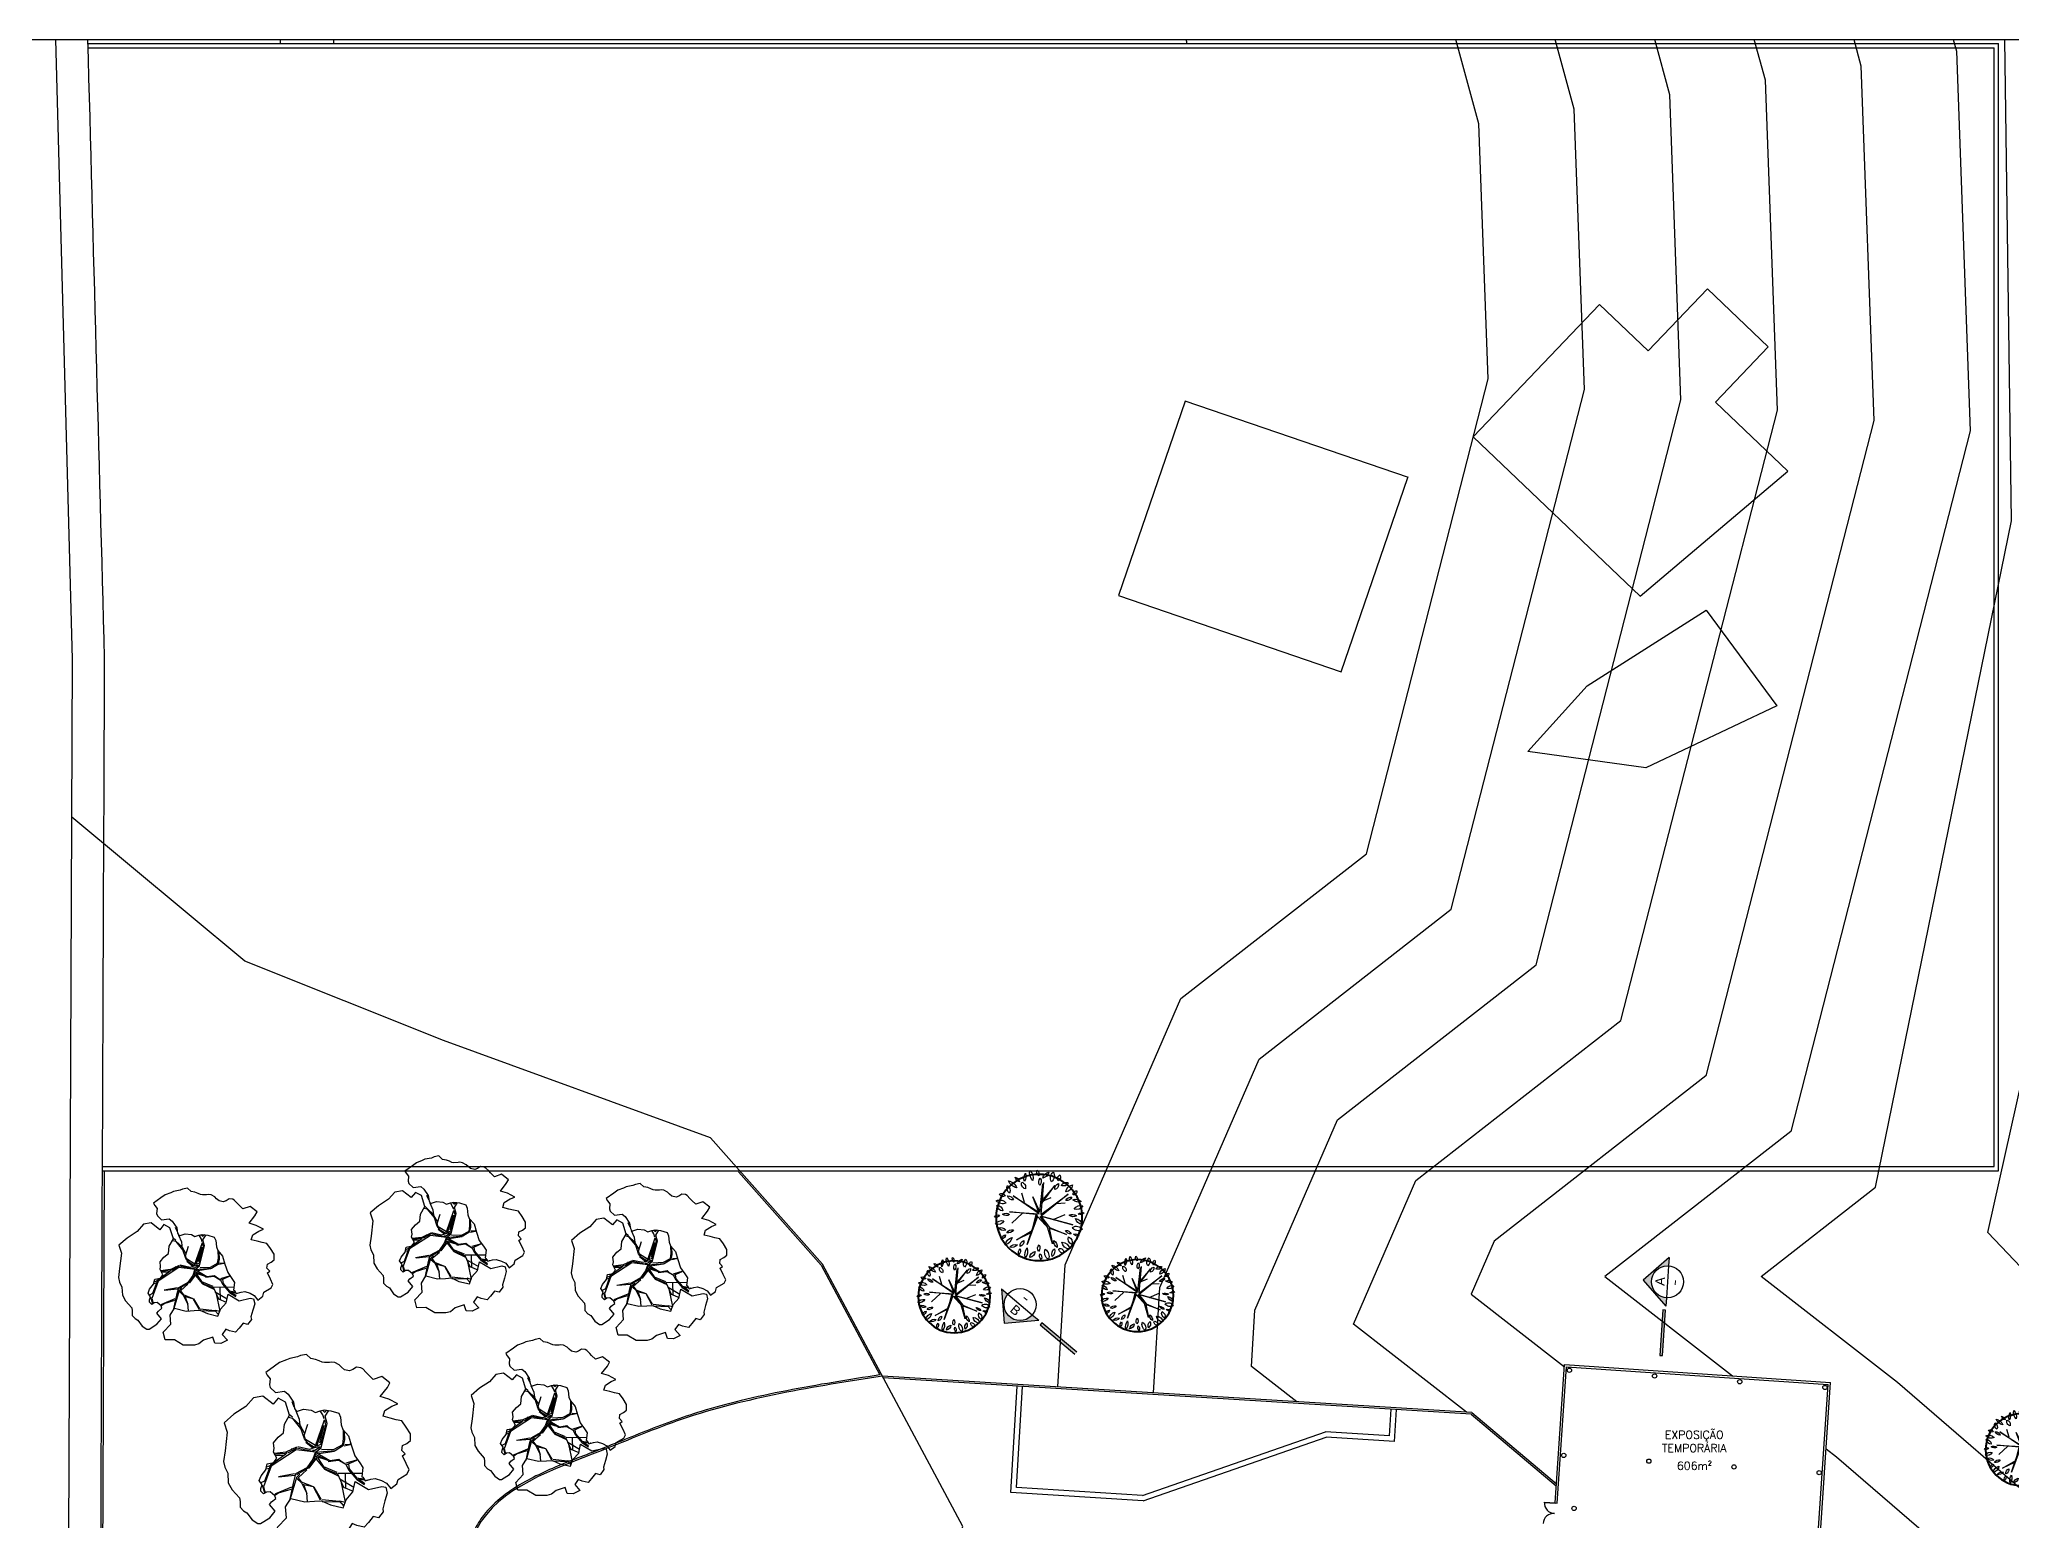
# Model space of a CAD drawing. Header units: millimetres. Extents: x 55520 to 96084, y -58491 to -49645.
# Drawn here: x 56647.5 to 56832.4, y -57913.6 to -57774.8 of the extents above; entities that cross this region are included whole.
import ezdxf
from ezdxf.enums import TextEntityAlignment as Align

# ---------------------------------------------------------------- set-up
doc = ezdxf.new("R2010")
doc.units = ezdxf.units.MM
for name, color, linetype in [('Alvenaria Corte', 30, 'Continuous'), ('Alvenaria Vista', 40, 'Continuous'), ('ARQ-COTAS', 1, 'Continuous'), ('ARQ-SÍMBOLOS', 2, 'Continuous'), ('ARQ-TEXTO2', 2, 'Continuous'), ('ARQ-TEXTO3', 3, 'Continuous'), ('ARQ-TEXTO4', 4, 'Continuous'), ('Cinza', 9, 'Continuous'), ('Curvas de Nível', 10, 'Continuous'), ('Esquadrias', 241, 'Continuous'), ('Limite Terreno', 20, 'Continuous'), ('Linha Fina', 100, 'Continuous'), ('Pilares', 181, 'Continuous'), ('Árvores Existentes', 114, 'Continuous')]:
    doc.layers.add(name, color=color, linetype=linetype)
doc.styles.add('arial', font='arial.ttf')
doc.styles.add('ROMANS', font='romans.shx')

# ---------------------------------------------------------------- blocks, each defined once
blk = doc.blocks.new('ARBOL')
at = {"color": 0, "linetype": 'ByBlock'}
for p, q in [((-1.375, 4.169), (-1.336, 4.042)), ((-1.336, 4.131), (-1.358, 4.18)), ((-1.336, 4.042), (-1.347, 3.661)), ((-1.302, 3.638), (-1.336, 4.131)), ((-1.034, 4.388), (-1.216, 4.399)), ((-0.978, 4.411), (-1.203, 4.42)), ((-0.543, 3.996), (-1.034, 4.388)), ((-0.889, 4.31), (-0.907, 4.428)), ((-0.509, 4.007), (-0.889, 4.31)), ((-0.587, 4.074), (-0.58, 4.163)), ((-0.33, 3.169), (-0.543, 3.996)), ((-0.52, 4.03), (-0.529, 4.132)), ((-0.353, 3.494), (-0.509, 4.007)), ((-1.203, 3.549), (-1.65, 3.817)), ((-1.079, 3.416), (-1.604, 3.774)), ((-1.113, 3.416), (-1.269, 3.327)), ((-0.978, 3.405), (-1.203, 3.549)), ((-1.022, 3.292), (-1.079, 3.416)), ((-1.013, 3.448), (-0.912, 3.884)), ((-0.933, 3.013), (-1.013, 3.393)), ((-0.912, 3.047), (-0.978, 3.405)), ((-0.967, 3.437), (-0.9, 3.895)), ((-0.364, 3.572), (-0.3, 3.784)), ((-0.298, 3.448), (-0.353, 3.494)), ((-0.286, 3.136), (-0.341, 3.437)), ((-0.33, 3.505), (-0.263, 3.774)), ((-0.298, 3.471), (-0.236, 3.794)), ((-0.263, 3.136), (-0.298, 3.448)), ((-1.961, 2.935), (-2.139, 2.455)), ((-1.905, 2.924), (-2.117, 2.466)), ((-1.48, 3.047), (-1.906, 2.969)), ((-1.893, 2.935), (-1.502, 3.024)), ((-1.593, 3.281), (-1.837, 3.338)), ((-1.357, 3.282), (-1.614, 3.282)), ((-1.269, 3.327), (-1.593, 3.281)), ((-1.246, 3.327), (-1.48, 3.047)), ((-1.313, 3.315), (-1.48, 3.047)), ((-1.102, 3.37), (-1.246, 3.327)), ((-1.102, 3.37), (-0.967, 3.058)), ((-0.721, 2.678), (-0.944, 2.991)), ((-0.744, 2.756), (-0.933, 3.013)), ((-0.733, 2.802), (-0.912, 3.047)), ((-0.567, 2.667), (-0.33, 3.169)), ((-0.567, 2.667), (-0.286, 3.136)), ((-0.442, 2.802), (-0.263, 3.102)), ((-0.441, 2.701), (-0.218, 2.846)), ((-0.385, 2.611), (-0.129, 2.824)), ((-0.262, 2.79), (-0.106, 2.846)), ((-0.129, 2.824), (-0.017, 2.824)), ((-0.106, 2.846), (0.24, 2.846)), ((-0.017, 2.824), (0.262, 2.622)), ((0.05, 2.79), (0.285, 2.835)), ((0.207, 2.846), (0.553, 2.98)), ((0.24, 2.846), (0.464, 2.801)), ((0.33, 2.846), (0.565, 2.98)), ((0.464, 2.801), (0.72, 2.822)), ((0.553, 2.98), (0.619, 3.091)), ((0.587, 2.98), (0.695, 3.036)), ((0.848, 2.833), (1.011, 2.846)), ((-2.117, 2.466), (-2.284, 2.39)), ((-2.106, 2.444), (-2.191, 2.315)), ((-1.581, 2.242), (-2.191, 2.315)), ((-1.357, 2.265), (-1.77, 2.22)), ((-1.112, 2.578), (-1.413, 2.265)), ((-1.101, 2.567), (-1.357, 2.265)), ((-1.313, 2.265), (-1.044, 2.578)), ((-0.765, 2.712), (-1.112, 2.578)), ((-0.732, 2.667), (-1.101, 2.567)), ((-0.933, 2.41), (-0.989, 2.119)), ((-0.921, 2.354), (-0.966, 2.097)), ((-0.567, 2.667), (-0.921, 2.354)), ((-0.91, 2.399), (-0.687, 2.701)), ((-0.631, 2.678), (-0.91, 2.399)), ((-0.554, 2.666), (-0.744, 2.756)), ((-0.554, 2.666), (-0.733, 2.802)), ((-0.631, 2.589), (-0.709, 2.142)), ((-0.567, 2.667), (-0.698, 2.119)), ((-0.553, 2.477), (-0.653, 2.13)), ((-0.567, 2.667), (-0.497, 2.476)), ((-0.486, 2.733), (-0.509, 2.666)), ((-0.509, 2.666), (-0.465, 2.488)), ((-0.497, 2.476), (0.105, 2.096)), ((-0.465, 2.488), (-0.442, 2.666)), ((-0.442, 2.666), (-0.442, 2.802)), ((-0.43, 2.656), (-0.262, 2.79)), ((-0.419, 2.632), (0.229, 2.13)), ((-0.419, 2.577), (0.083, 2.197)), ((-0.408, 2.465), (-0.419, 2.577)), ((0.071, 2.153), (-0.408, 2.465)), ((0.083, 2.197), (-0.353, 2.476)), ((-1.77, 2.22), (-1.968, 2.002)), ((-1.681, 1.796), (-1.893, 1.628)), ((-1.871, 1.616), (-1.681, 1.751)), ((-1.514, 2.251), (-1.864, 1.941)), ((-1.825, 2.171), (-1.406, 2.041)), ((-1.681, 1.751), (-1.762, 1.589)), ((-1.636, 1.784), (-1.725, 1.6)), ((-1.346, 1.93), (-1.681, 1.796)), ((-1.324, 1.907), (-1.636, 1.784)), ((-1.335, 2.253), (-1.56, 1.588)), ((-1.167, 1.952), (-1.346, 1.93)), ((-1.19, 1.885), (-1.324, 1.907)), ((-1.19, 1.952), (-1.156, 1.616)), ((-0.989, 2.119), (-1.167, 1.963)), ((-1.044, 2.053), (-1.167, 1.952)), ((-1.156, 1.592), (-1.145, 1.941)), ((-0.966, 2.097), (-1.044, 2.053)), ((-0.698, 2.119), (-0.631, 1.84)), ((-0.653, 1.829), (-0.676, 1.661)), ((-0.62, 1.796), (-0.664, 1.673)), ((-0.653, 2.13), (-0.609, 1.862)), ((-0.631, 1.84), (-0.497, 1.762)), ((-0.609, 1.862), (-0.452, 1.784)), ((-0.497, 1.762), (-0.257, 1.692)), ((-0.452, 1.784), (-0.214, 1.71)), ((0.229, 2.13), (0.071, 2.153)), ((0.105, 2.096), (0.318, 2.084)), ((0.261, 2.13), (0.374, 2.13)), ((0.318, 2.084), (0.443, 1.93)), ((0.374, 2.13), (0.51, 2.162)), ((0.429, 2.063), (0.469, 1.983)), ((0.44, 2.063), (0.504, 2.095)), ((-1.795, 1.523), (-1.793, 1.527)), ((-0.676, 1.661), (-0.671, 1.632)), ((-0.664, 1.673), (-0.653, 1.631))]:
    blk.add_line(p, q, dxfattribs=at)
for p, q in [((-0.272, 3.281), (-0.266, 3.278)), ((-0.266, 3.278), (-0.257, 3.276))]:
    blk.add_line(p, q)
at = {"color": 0, "linetype": 'ByBlock', "flags": 128}
for points in [[(-2.006, 4.806), (-1.93, 4.502), (-1.803, 4.292), (-1.567, 4.384), (-1.517, 4.308), (-1.466, 4.165), (-1.382, 4.165), (-1.23, 4.258), (-1.205, 4.359), (-1.23, 4.452), (-1.129, 4.502), (-1.061, 4.477), (-0.969, 4.41), (-0.825, 4.452), (-0.715, 4.359), (-0.597, 4.174), (-0.446, 4.081), (-0.471, 3.887), (-0.386, 3.769), (-0.184, 3.803), (-0.091, 3.752), (0.069, 3.719), (0.179, 3.542), (0.246, 3.356), (0.474, 3.255), (0.668, 3.036), (1.064, 3.028), (1.233, 3.188), (1.115, 3.382), (1.427, 3.592), (1.469, 3.853), (1.301, 4.14), (1.199, 4.536), (1.056, 4.881), (0.769, 4.881), (0.288, 5.109), (0.01, 5.244), (-0.15, 5.261), (-0.344, 5.235), (-0.614, 5.311), (-0.833, 5.269), (-1.12, 5.143), (-1.222, 5.16), (-1.373, 5.21), (-1.508, 5.151), (-1.593, 5.075), (-1.829, 4.999), (-1.981, 4.881), (-2.006, 4.806)], [(-2.06, 1.565), (-2.097, 1.177), (-2.157, 1.08), (-2.327, 1.092), (-2.521, 1.226), (-2.715, 1.359), (-2.8, 1.371), (-2.922, 1.553), (-2.837, 1.686), (-2.958, 1.868), (-3.043, 2.025), (-2.934, 2.207), (-2.837, 2.316), (-2.97, 2.486), (-3.213, 2.377), (-3.249, 2.631), (-3.176, 2.825), (-2.958, 2.825), (-2.958, 3.153), (-3.031, 3.346), (-3.019, 3.504), (-2.897, 3.868), (-2.631, 4.098), (-2.533, 4.401), (-2.255, 4.377), (-2.085, 4.049), (-1.781, 3.977), (-1.599, 3.759), (-1.818, 3.407), (-1.89, 3.141), (-1.939, 2.947), (-2.133, 2.741), (-2.327, 2.425), (-2.133, 2.268), (-1.987, 2.013), (-1.721, 1.856), (-2.06, 1.565)], [(-1.677, 1.613), (-1.791, 1.581), (-1.802, 1.415), (-1.823, 1.29), (-1.937, 1.134), (-2.052, 1.02), (-2.239, 0.957), (-2.166, 0.749), (-2.052, 0.676), (-1.989, 0.385), (-1.896, 0.291), (-1.698, 0.312), (-1.458, 0.343), (-1.427, 0.25), (-1.302, 0.312), (-1.177, 0.25), (-1.156, 0.114), (-1.114, -0.01), (-0.927, -0.073), (-0.708, -0.021), (-0.5, 0.042), (-0.417, 0.187), (-0.323, 0.333), (-0.208, 0.51), (-0.063, 0.406), (-0.01, 0.177), (0, 0), (0.208, 0.198), (0.354, 0.406), (0.531, 0.135), (0.635, 0.021), (0.885, 0.187), (0.885, 0.447), (1.052, 0.531), (1.135, 0.572), (1.26, 0.635), (1.312, 0.676), (1.364, 0.791), (1.333, 0.905), (1.333, 1.009), (1.406, 1.134), (1.5, 1.196), (1.583, 1.238), (1.687, 1.332), (1.729, 1.415), (1.74, 1.477), (1.781, 1.613), (1.812, 1.675), (1.875, 1.737), (1.948, 1.831), (2.01, 1.945), (2.166, 2.029), (2.187, 2.195), (2.177, 2.289), (2.208, 2.518), (2.198, 2.622), (2.187, 2.83), (2.135, 2.996), (2.041, 3.298), (1.958, 3.277), (1.833, 3.236), (1.677, 3.308), (1.594, 3.308), (1.416, 3.215), (1.364, 2.955), (1.25, 2.882), (0.989, 2.809), (0.802, 2.84), (0.708, 2.819), (0.708, 2.601), (0.614, 2.403), (0.51, 2.31), (0.51, 2.164), (0.5, 2.05), (0.417, 1.873), (0.281, 1.685), (0.156, 1.675), (-0.063, 1.727), (-0.198, 1.717), (-0.427, 1.623), (-0.719, 1.633), (-1.021, 1.633), (-1.26, 1.561), (-1.416, 1.519), (-1.656, 1.633), (-1.677, 1.613)]]:
    blk.add_lwpolyline(points, dxfattribs=at)
blk = doc.blocks.new('tree 17')
at = {"color": 0, "linetype": 'ByBlock'}
for p, q in [((-0.08, 0.15), (-1.51, 1.22)), ((-1.51, 1.22), (-0.1, 0.07)), ((-0.15, 0.77), (-0.81, 1.66)), ((-0.81, 1.66), (-0.08, 0.82)), ((-0.08, 0.82), (-0.62, 1.04)), ((-0.22, 1.81), (-0.08, 0.15)), ((-0.03, 0.27), (-0.18, 1.75)), ((-0.18, 1.75), (-0.15, 0.77)), ((0.33, 1.07), (-0.03, 0.27)), ((0, 0.19), (1.35, 1.12)), ((1.35, 1.12), (0.02, 0.27)), ((0.02, 0.27), (0.33, 1.07)), ((0.77, 0.78), (0.91, 1.26)), ((-0.1, 0.07), (-1.74, -0.38)), ((-1.74, -0.38), (-0.08, 0.07)), ((-0.89, 0.73), (-1.34, 0.76)), ((-0.72, -0.11), (-1.34, 0.15)), ((-0.08, 0.07), (-0.54, -0.51)), ((-0.43, -0.5), (-0.05, 0.06)), ((-0.05, 0.06), (-0.33, -0.4)), ((-0.33, -0.4), (0.08, 0.06)), ((1.54, 0.29), (0, 0.19)), ((0.08, 0.06), (0.63, -1.4)), ((0.63, -1.4), (0.1, 0.14)), ((0.1, 0.14), (0.44, -0.79)), ((0.15, 0.15), (1.54, 0.29)), ((0.36, -0.68), (0.15, 0.15)), ((0.86, 0.22), (1.42, -0.3)), ((-0.54, -0.51), (-1.41, -0.88)), ((-1.41, -0.88), (-0.51, -0.55)), ((-0.69, -1.37), (-0.43, -0.5)), ((-0.51, -0.55), (-0.69, -1.37)), ((1.18, -1.16), (0.36, -0.68)), ((0.44, -0.79), (1.18, -1.16))]:
    blk.add_line(p, q, dxfattribs=at)
for points in [[(-1.07, 2.21, 0.45154), (-0.99, 1.9)], [(-0.99, 1.9, 0.45154), (-1.07, 2.21)], [(-0.73, 2.36, 0.375302), (-0.64, 1.85)], [(-0.64, 1.85, 0.375302), (-0.73, 2.36)], [(-0.19, 2.05, 0.30277), (-0.5, 2.35)], [(-0.5, 2.35, 0.30277), (-0.19, 2.05)], [(0.11, 2.46, 0.350689), (0.02, 2.17)], [(0.02, 2.17, 0.350689), (0.11, 2.46)], [(0.48, 2.44, 0.27027), (0.33, 1.92)], [(0.33, 1.92, 0.27027), (0.48, 2.44)], [(0.71, 2.31, 0.218613), (0.77, 1.87)], [(0.77, 1.87, 0.218613), (0.71, 2.31)], [(1.25, 2.09, 0.288468), (1.02, 1.85)], [(1.02, 1.85, 0.288468), (1.25, 2.09)], [(-1.95, 1.39, 0.525994), (-1.77, 1.17)], [(-1.77, 1.17, 0.525994), (-1.95, 1.39)], [(-1.39, 1.33, 0.363335), (-1.73, 1.69)], [(-1.73, 1.69, 0.363335), (-1.39, 1.33)], [(-1.7, 1.06, 0.343163), (-1.38, 0.88)], [(-1.38, 0.88, 0.343163), (-1.7, 1.06)], [(-1.15, 1.67, 0.420523), (-1.52, 1.79)], [(-1.52, 1.79, 0.420523), (-1.15, 1.67)], [(-1.01, 1.76, 0.408258), (-0.81, 1.45)], [(-0.81, 1.45, 0.408258), (-1.01, 1.76)], [(-0.05, 2.05, 0.340953), (-0.03, 1.67)], [(-0.03, 1.67, 0.340953), (-0.05, 2.05)], [(0.91, 1.84, 0.440076), (0.72, 1.49)], [(0.72, 1.49, 0.440076), (0.91, 1.84)], [(1.59, 1.9, 0.268637), (1.17, 1.54)], [(1.17, 1.54, 0.268637), (1.59, 1.9)], [(1.65, 1.12, 0.341117), (1.33, 0.91)], [(1.33, 0.91, 0.341117), (1.65, 1.12)], [(1.65, 1.67, 0.386862), (1.54, 1.27)], [(1.54, 1.27, 0.386862), (1.65, 1.67)], [(2.07, 1.22, 0.443589), (1.77, 1.12)], [(1.77, 1.12, 0.443589), (2.07, 1.22)], [(-2.02, 0.17, 0.288328), (-2.33, 0.24)], [(-2.33, 0.24, 0.288328), (-2.02, 0.17)], [(-1.82, 0.44, 0.362144), (-2.27, 0.6)], [(-2.27, 0.6, 0.362144), (-1.82, 0.44)], [(-1.75, 0.92, 0.295875), (-2.18, 0.83)], [(-2.18, 0.83, 0.295875), (-1.75, 0.92)], [(-1.56, 0.12, 0.309468), (-1.93, 0.08)], [(-1.93, 0.08, 0.309468), (-1.56, 0.12)], [(1.9, 0.18, 0.326555), (1.54, 0.15)], [(1.54, 0.15, 0.326555), (1.9, 0.18)], [(2.23, 0.87, 0.343561), (1.71, 0.75)], [(1.71, 0.75, 0.343561), (2.23, 0.87)], [(2.2, 0.63, 0.38021), (1.89, 0.35)], [(1.89, 0.35, 0.38021), (2.2, 0.63)], [(2.32, 0.02, 0.383832), (2.06, 0.12)], [(2.06, 0.12, 0.383832), (2.32, 0.02)], [(-1.89, -0.05, 0.289447), (-2.23, -0.37)], [(-2.23, -0.37, 0.289447), (-1.89, -0.05)], [(-1.73, -0.51, 0.447347), (-2.23, -0.63)], [(-2.23, -0.63, 0.447347), (-1.73, -0.51)], [(-1.78, -0.86, 0.306984), (-2.08, -0.95)], [(-2.08, -0.95, 0.306984), (-1.78, -0.86)], [(-1.53, -1, 0.414115), (-1.69, -1.4)], [(-1.69, -1.4, 0.414115), (-1.53, -1)], [(-1.37, -0.67, 0.315606), (-1.66, -0.85)], [(-1.66, -0.85, 0.315606), (-1.37, -0.67)], [(1.68, -0.79, 0.340003), (1.34, -0.64)], [(1.34, -0.64, 0.340003), (1.68, -0.79)], [(2.13, -0.53, 0.317134), (1.74, -0.65)], [(1.74, -0.65, 0.317134), (2.13, -0.53)], [(1.75, -0.9, 0.40592), (1.94, -1.11)], [(1.94, -1.11, 0.40592), (1.75, -0.9)], [(2.27, -0.35, 0.351781), (1.83, -0.17)], [(1.83, -0.17, 0.351781), (2.27, -0.35)], [(-1.18, -1.28, 0.365918), (-1.58, -1.64)], [(-1.58, -1.64, 0.365918), (-1.18, -1.28)], [(-1.03, -1.61, 0.559657), (-1.26, -1.84)], [(-1.26, -1.84, 0.559657), (-1.03, -1.61)], [(-0.76, -1.19, 0.285981), (-0.93, -1.55)], [(-0.93, -1.55, 0.285981), (-0.76, -1.19)], [(-0.79, -1.62, 0.321275), (-0.68, -2.02)], [(-0.68, -2.02, 0.321275), (-0.79, -1.62)], [(-0.31, -1.65, 0.362047), (-0.48, -2.17)], [(-0.48, -2.17, 0.362047), (-0.31, -1.65)], [(-0.04, -1.88, 0.345907), (-0.11, -2.18)], [(-0.11, -2.18, 0.345907), (-0.04, -1.88)], [(0.01, -1.41, 0.328832), (0.04, -1.76)], [(0.04, -1.76, 0.328832), (0.01, -1.41)], [(0.21, -1.77, 0.339938), (0.49, -2.07)], [(0.49, -2.07, 0.339938), (0.21, -1.77)], [(0.62, -1.58, 0.235997), (0.72, -2.09)], [(0.72, -2.09, 0.235997), (0.62, -1.58)], [(0.79, -1.2, 0.368927), (0.99, -1.5)], [(0.99, -1.5, 0.368927), (0.79, -1.2)], [(0.99, -1.63, 0.337084), (1.06, -1.92)], [(1.06, -1.92, 0.337084), (0.99, -1.63)], [(1.53, -1.54, 0.303563), (1.13, -1.41)], [(1.13, -1.41, 0.303563), (1.53, -1.54)], [(1.76, -1.42, 0.316942), (1.41, -1.03)], [(1.41, -1.03, 0.316942), (1.76, -1.42)]]:
    blk.add_lwpolyline(points, format="xyb")
at = {"lineweight": 40}
blk.add_circle((0, 0), 2.24, dxfattribs=at)

msp = doc.modelspace()

# ---------------------------------------------------------------- hatches: boundary and pattern name
at = {"layer": 'ARQ-SÍMBOLOS'}
h = msp.add_hatch(color=256, dxfattribs=at)
h.dxf.hatch_style = 1
h.paths.add_polyline_path([(56797.874, -57891.035), (56800.31, -57888.906), (56800.257, -57889.692, 1), (56800.056, -57892.685), (56800.003, -57893.471)])
h = msp.add_hatch(color=256, dxfattribs=at)
h.dxf.hatch_style = 1
h.paths.add_polyline_path([(56737.989, -57895.08), (56737.712, -57891.856), (56738.315, -57892.363, 1), (56740.61, -57894.295), (56741.213, -57894.802)])
at = {"layer": 'ARQ-SÍMBOLOS', "ltscale": 0.1}
for points in [[(56799.728, -57893.822), (56799.441, -57898.093), (56799.69, -57898.11), (56799.978, -57893.839)], [(56741.334, -57895.231), (56744.61, -57897.987), (56744.771, -57897.795), (56741.495, -57895.039)]]:
    msp.add_hatch(color=256, dxfattribs=at).paths.add_polyline_path(points)

# ---------------------------------------------------------------- linework, layer by layer
at = {"layer": 'Alvenaria Corte'}
for p, q in [((56652.098, -57775.15), (56831.164, -57775.15)), ((56831.164, -57880.78), (56831.164, -57775.15)), ((56652.109, -57775.55), (56830.764, -57775.55)), ((56830.764, -57880.38), (56830.764, -57775.55)), ((56653.452, -57880.78), (56831.164, -57880.78)), ((56653.453, -57880.38), (56830.764, -57880.38)), ((56789.622, -57911.915), (56790.496, -57898.95)), ((56789.821, -57911.929), (56790.682, -57899.163)), ((56790.496, -57898.95), (56815.439, -57900.631)), ((56790.682, -57899.163), (56815.226, -57900.817)), ((56812.886, -57935.538), (56815.226, -57900.817)), ((56813.086, -57935.552), (56815.439, -57900.631)), ((56789.622, -57911.915), (56789.821, -57911.929))]:
    msp.add_line(p, q, dxfattribs=at)
at = {"layer": 'Alvenaria Vista'}
for p, q in [((56781.808, -57903.456), (56726.559, -57900.028)), ((56726.643, -57900.183), (56726.559, -57900.028)), ((56781.808, -57903.456), (56789.742, -57910.13))]:
    msp.add_line(p, q, dxfattribs=at)
at = {"layer": 'Alvenaria Vista', "color": 1}
for p, q in [((56738.589, -57910.944), (56739.208, -57900.963)), ((56739.119, -57910.476), (56739.707, -57900.994)), ((56774.109, -57905.633), (56774.264, -57903.138)), ((56774.577, -57906.163), (56774.763, -57903.169)), ((56750.926, -57911.208), (56768.091, -57905.26)), ((56750.995, -57911.713), (56768.16, -57905.765)), ((56774.109, -57905.633), (56768.091, -57905.26)), ((56774.577, -57906.163), (56768.16, -57905.765)), ((56750.995, -57911.713), (56738.589, -57910.944)), ((56750.926, -57911.208), (56739.119, -57910.476))]:
    msp.add_line(p, q, dxfattribs=at)
at = {"layer": 'Alvenaria Vista'}
msp.add_open_spline([(56935.313, -57988.359), (56871.727, -58002.475), (56808.141, -58016.592), (56744.555, -58030.709), (56734.303, -58031.635), (56724.051, -58032.562), (56713.8, -58033.488), (56701.406, -58031.249), (56689.013, -58029.01), (56676.619, -58026.771), (56668.724, -58019.114), (56660.828, -58011.458), (56652.932, -58003.802), (56653.173, -57946.801), (56653.413, -57889.801), (56653.654, -57832.8), (56653.132, -57813.458), (56652.61, -57794.116), (56652.088, -57774.774)], degree=3, knots=[20.3224163, 20.3224163, 20.3224163, 20.3224163, 21.3053757, 21.3053757, 21.3053757, 22.3053757, 22.3053757, 22.3053757, 23.3053757, 23.3053757, 23.3053757, 24.3053757, 24.3053757, 24.3053757, 25.3053757, 25.3053757, 25.3053757, 25.5933686, 25.5933686, 25.5933686, 25.5933686], dxfattribs=at)
at = {"layer": 'ARQ-COTAS'}
msp.add_lwpolyline([(56501.347, -57774.774), (56935.313, -57774.774), (56935.313, -58100.658), (56501.347, -58100.658)], close=True, dxfattribs=at)
at = {"layer": 'ARQ-SÍMBOLOS'}
for p, q in [((56734.231, -57889.254), (56734.392, -57889.063)), ((56800.31, -57888.906), (56800.257, -57889.692)), ((56737.712, -57891.856), (56738.315, -57892.363)), ((56737.712, -57891.856), (56737.989, -57895.08)), ((56800.056, -57892.685), (56800.003, -57893.471)), ((56737.989, -57895.08), (56741.213, -57894.802)), ((56740.61, -57894.295), (56741.213, -57894.802)), ((56741.495, -57895.039), (56741.334, -57895.231)), ((56741.334, -57895.231), (56744.61, -57897.987)), ((56744.771, -57897.795), (56741.495, -57895.039))]:
    msp.add_line(p, q, dxfattribs=at)
at = {"layer": 'ARQ-SÍMBOLOS', "color": 4}
for p, q in [((56800.257, -57889.692), (56800.056, -57892.685)), ((56738.315, -57892.363), (56740.61, -57894.295))]:
    msp.add_line(p, q, dxfattribs=at)
at = {"layer": 'ARQ-SÍMBOLOS'}
msp.add_lwpolyline([(56800.31, -57888.906), (56797.874, -57891.035), (56800.003, -57893.471)], dxfattribs=at)
msp.add_lwpolyline([(56799.728, -57893.822), (56799.441, -57898.093), (56799.69, -57898.11), (56799.978, -57893.839)], close=True, dxfattribs=at)
for centre in [(56800.156, -57891.189), (56739.462, -57893.329)]:
    msp.add_circle(centre, 1.5, dxfattribs=at)
at = {"layer": 'Cinza'}
msp.add_line((56653.602, -57880.78), (56653.181, -57980.288), dxfattribs=at)
for points in [[(56670.094, -57774.774), (56670.105, -57775.15)], [(56675.096, -57774.774), (56675.106, -57775.15)], [(56811.444, -57815.239), (56804.66, -57808.771), (56809.603, -57803.586), (56803.889, -57798.139), (56798.338, -57803.962), (56793.768, -57799.605), (56781.937, -57812.016), (56797.603, -57826.951), (56811.444, -57815.239)], [(56775.866, -57815.827), (56754.931, -57808.658), (56748.687, -57826.892), (56769.572, -57834.044), (56775.809, -57815.827)], [(56810.393, -57837.213), (56798.115, -57843.038), (56787.056, -57841.488), (56792.628, -57835.347), (56803.773, -57828.246), (56810.393, -57837.213)], [(56713.062, -57880.879), (56720.823, -57889.634), (56726.327, -57899.913)]]:
    msp.add_lwpolyline(points, dxfattribs=at)
msp.add_open_spline([(56755.029, -57774.774), (56755.048, -57774.9), (56755.067, -57775.025), (56755.087, -57775.15)], degree=3, dxfattribs=at)
for points, knots in [([(56726.559, -57900.028), (56720.143, -57901.037), (56710.994, -57902.475), (56698.762, -57907.745), (56685.577, -57912.171), (56688.667, -57929.891), (56673.489, -57929.632), (56662.21, -57953.095), (56676.584, -57959.623), (56679.256, -57961.034)], [0, 0, 0, 0, 19.1850764, 27.3542098, 41.0970249, 54.4041033, 68.8708062, 82.4485553, 99.5877269, 99.5877269, 99.5877269, 99.5877269]), ([(56726.327, -57899.913), (56723.402, -57900.373), (56720.477, -57900.835), (56716.156, -57901.678), (56714.727, -57901.984), (56712.05, -57902.634), (56710.8, -57902.971), (56708.63, -57903.631), (56707.703, -57903.94), (56705.87, -57904.605), (56704.96, -57904.958), (56703.174, -57905.668), (56702.299, -57906.023), (56700.729, -57906.65), (56700.041, -57906.92), (56698.639, -57907.461), (56697.926, -57907.734), (56695.797, -57908.585), (56694.388, -57909.194), (56692.344, -57910.331), (56691.628, -57910.789), (56690.296, -57911.832), (56689.685, -57912.422), (56688.834, -57913.521), (56688.539, -57913.991), (56688.053, -57914.998), (56687.86, -57915.532), (56687.388, -57917.194), (56687.217, -57918.382), (56686.902, -57921.215), (56686.794, -57922.858), (56686.365, -57924.842), (56686.207, -57925.38), (56685.841, -57926.228), (56685.654, -57926.561), (56685.208, -57927.159), (56684.95, -57927.427), (56683.767, -57928.435), (56682.572, -57928.974), (56679.867, -57930.072), (56678.359, -57930.632), (56675.976, -57931.922), (56675.104, -57932.479), (56672.569, -57934.548), (56670.994, -57936.491), (56668.514, -57940.853), (56667.607, -57943.269), (56667.123, -57946.505), (56667.073, -57947.402), (56667.164, -57948.96), (56667.272, -57949.633), (56667.621, -57950.914), (56667.86, -57951.525), (56668.729, -57953.27), (56669.513, -57954.316), (56672.537, -57957.497), (56675.279, -57959.111), (56677.994, -57960.556), (56678.607, -57960.864), (56679.073, -57961.108)], [0.2079391, 0.2079391, 0.2079391, 0.2079391, 8.9537981, 8.9537981, 13.3310536, 13.3310536, 17.2501046, 17.2501046, 20.2343585, 20.2343585, 23.2186124, 23.2186124, 26.0389094, 26.0389094, 28.1587936, 28.1587936, 30.2786779, 30.2786779, 34.5184465, 34.5184465, 37.0140288, 37.0140288, 39.6345012, 39.6345012, 41.3705687, 41.3705687, 43.1066363, 43.1066363, 46.5787715, 46.5787715, 51.4068916, 51.4068916, 53.3882687, 53.3882687, 54.8995801, 54.8995801, 56.4108915, 56.4108915, 61.1178948, 61.1178948, 65.8248981, 65.8248981, 68.5302271, 68.5302271, 73.9408853, 73.9408853, 79.3515435, 79.3515435, 81.4745317, 81.4745317, 83.1831094, 83.1831094, 84.8916872, 84.8916872, 88.3088427, 88.3088427, 96.5013496, 96.5013496, 99.3513561, 99.3513561, 99.3513561, 99.3513561])]:
    msp.add_open_spline(points, degree=3, knots=knots, dxfattribs=at)
at = {"layer": 'Curvas de Nível'}
for points in [[(56742.993, -57901.047), (56743.687, -57889.6), (56754.548, -57864.643), (56771.924, -57851.08), (56783.327, -57806.591), (56782.458, -57782.682), (56780.309, -57774.774)], [(56729.935, -57928.521), (56734.115, -57914.137), (56720.947, -57889.548), (56710.456, -57877.713), (56685.413, -57868.583), (56666.799, -57861.144), (56650.595, -57847.652)]]:
    msp.add_lwpolyline(points, dxfattribs=at)
at = {"layer": 'Curvas de Nível', "color": 251}
for points in [[(56751.976, -57901.605), (56752.575, -57891.733), (56761.888, -57870.331), (56779.88, -57856.287), (56792.368, -57807.565), (56791.414, -57781.321), (56789.635, -57774.774)], [(56765.398, -57902.437), (56761.143, -57899.126), (56761.462, -57893.866), (56769.228, -57876.019), (56787.837, -57861.493), (56801.41, -57808.539), (56800.37, -57779.96), (56798.962, -57774.774)], [(56781.321, -57903.425), (56770.71, -57895.167), (56776.568, -57881.706), (56795.793, -57866.7), (56810.451, -57809.513), (56809.327, -57778.599), (56808.288, -57774.774)], [(56817.614, -57774.774), (56818.283, -57777.238), (56819.492, -57810.486), (56803.749, -57871.907), (56783.908, -57887.394), (56781.75, -57892.354), (56790.482, -57899.151)], [(56826.94, -57774.774), (56827.24, -57775.877), (56828.534, -57811.46), (56811.706, -57877.113), (56794.289, -57890.709), (56806.241, -57900.011)], [(56851.533, -57926.37), (56821.705, -57900.642), (56808.929, -57890.698), (56819.662, -57882.32), (56832.399, -57819.899), (56831.761, -57774.774)], [(56836.852, -57893.043), (56833.886, -57890.485), (56830.171, -57886.559), (56833.967, -57869.673)], [(56815.02, -57906.844), (56815.999, -57907.605), (56863.878, -57948.903), (56875.648, -57946.29)]]:
    msp.add_lwpolyline(points, dxfattribs=at)
at = {"layer": 'Esquadrias'}
msp.add_lwpolyline([(56789.618, -57911.965), (56788.621, -57911.898), (56788.624, -57911.848), (56789.622, -57911.915)], close=True, dxfattribs=at)
at = {"layer": 'Limite Terreno'}
msp.add_lwpolyline([(56935.313, -57991.432), (56745.017, -58033.679), (56713.665, -58036.513), (56675.187, -58029.561), (56649.927, -58005.066), (56650.654, -57832.835), (56649.087, -57774.774)], dxfattribs=at)
at = {"layer": 'Linha Fina'}
for q in [(56726.643, -57900.183), (56789.73, -57910.316)]:
    msp.add_line((56781.75, -57903.602), q, dxfattribs=at)
for centre, start, end in [((56789.595, -57911.939), 174.67574, 267.61334), ((56789.464, -57913.884), 84.67574, 177.61334)]:
    msp.add_arc(centre, 0.975, start, end, dxfattribs=at)
at = {"layer": 'Pilares'}
for centre in [(56790.961, -57899.483), (56798.943, -57900.02), (56806.925, -57900.558), (56814.906, -57901.096), (56790.423, -57907.464), (56798.405, -57908.002), (56806.387, -57908.54), (56814.369, -57909.078), (56791.392, -57912.433)]:
    msp.add_circle(centre, 0.2, dxfattribs=at)

# ---------------------------------------------------------------- block references
at = {"layer": 'Árvores Existentes', "rotation": 108.4655024760387}
for p, xscale, yscale, zscale in [((56692.118, -57883.254), 2.731770105592819, 2.731770105592819, 2.731770105592819), ((56668.547, -57886.272), 2.731770105592819, 2.731770105592819, 2.731770105592819), ((56710.989, -57885.831), 2.731770105592819, 2.731770105592819, 2.731770105592819), ((56681.126, -57902.623), 3.278124126711383, 3.278124126711383, 3.278124126711383), ((56701.587, -57900.357), 2.731770105592819, 2.731770105592819, 2.731770105592819)]:
    msp.add_blockref('ARBOL', p, dxfattribs=dict(at, xscale=xscale, yscale=yscale, zscale=zscale))
at = {"layer": 'Árvores Existentes'}
for p, xscale, yscale, zscale in [((56741.258, -57885.17), -1.8048, 1.8048, 1.8048), ((56733.29, -57892.607), -1.504, 1.504, 1.504), ((56750.473, -57892.484), -1.504, 1.504, 1.504), ((56833.344, -57906.926), -1.504, 1.504, 1.504)]:
    msp.add_blockref('tree 17', p, dxfattribs=dict(at, xscale=xscale, yscale=yscale, zscale=zscale))

# ---------------------------------------------------------------- texts
at = {"layer": 'ARQ-TEXTO2', "style": 'ROMANS'}
for rotation, p in [(86.14454, (56800.86, -57891.272)), (139.92502, (56739.946, -57892.811))]:
    msp.add_attdef('-', text='00', height=0.5, rotation=rotation, dxfattribs=at).set_placement(p, align=Align.MIDDLE_CENTER)
at = {"layer": 'ARQ-TEXTO3', "color": 14, "insert": (56802.656, -57906.156), "char_height": 0.75, "width": 3.29011, "attachment_point": 5, "style": 'ROMANS'}
msp.add_mtext('EXPOSIÇÃO TEMPORÁRIA', dxfattribs=at)
at = {"layer": 'ARQ-TEXTO3', "color": 14, "insert": (56802.677, -57908.433), "char_height": 0.75, "attachment_point": 5, "style": 'ROMANS'}
msp.add_mtext('606m²', dxfattribs=at)
at = {"layer": 'ARQ-TEXTO4', "style": 'arial'}
for tag, rotation, p in [('A', 86.14454, (56799.457, -57891.155)), ('B', 319.92502, (56739.038, -57893.853))]:
    msp.add_attdef(tag, text='0', height=0.875, rotation=rotation, dxfattribs=at).set_placement(p, align=Align.MIDDLE_CENTER)

doc.saveas('drawing.dxf')
